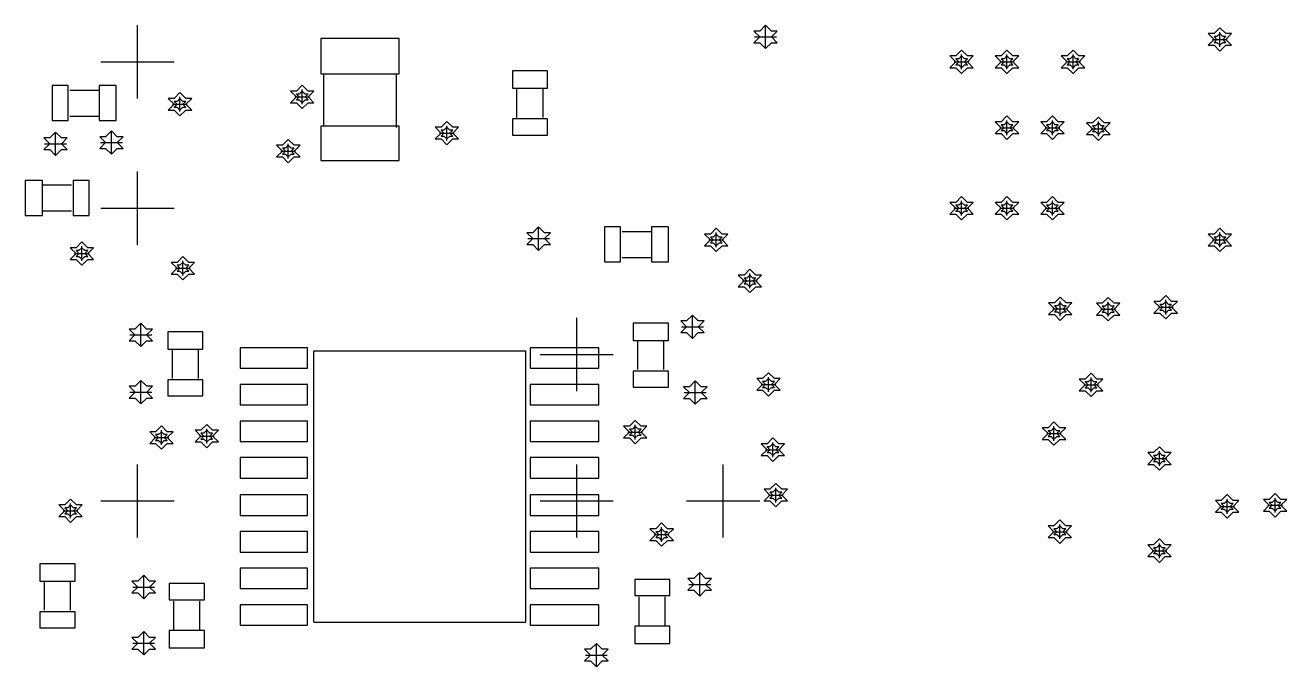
# Model space of a CAD drawing. Extents: x -1.38 to 3.87, y -2.67 to 0.8.
# Drawn here: x -0.146 to 0.716, y -1.046 to -0.607 of the extents above; entities that cross this region are included whole.
import ezdxf

# ---------------------------------------------------------------- set-up
doc = ezdxf.new("R2010")
doc.units = 0
doc.layers.get('0').update_dxf_attribs({"linetype": 'CONTINUOUS'})
for name, color, linetype in [('gd1', 1, 'CONTINUOUS'), ('gg1', 1, 'CONTINUOUS'), ('gm8', 1, 'CONTINUOUS')]:
    doc.layers.add(name, color=color, linetype=linetype)

# ---------------------------------------------------------------- blocks, each defined once
blk = doc.blocks.new('D23')
blk.add_lwpolyline([(-0.0055, -0.012), (0.0055, -0.012), (0.0055, 0.012), (-0.0055, 0.012)], close=True)
blk = doc.blocks.new('D24')
blk.add_lwpolyline([(-0.012, -0.0059), (0.012, -0.0059), (0.012, 0.0059), (-0.012, 0.0059)], close=True)
blk = doc.blocks.new('D25')
blk.add_lwpolyline([(-0.012, -0.0055), (0.012, -0.0055), (0.012, 0.0055), (-0.012, 0.0055)], close=True)
blk = doc.blocks.new('D28')
blk.add_lwpolyline([(-0.0268, -0.012), (0.0268, -0.012), (0.0268, 0.012), (-0.0268, 0.012)], close=True)
blk = doc.blocks.new('D29')
blk.add_lwpolyline([(-0.0268, -0.0118), (0.0268, -0.0118), (0.0268, 0.0118), (-0.0268, 0.0118)], close=True)
blk = doc.blocks.new('D51')
blk.add_lwpolyline([(-0.0235, -0.007), (0.0235, -0.007), (0.0235, 0.007), (-0.0235, 0.007)], close=True)
blk = doc.blocks.new('D52')
blk.add_lwpolyline([(-0.023, -0.007), (0.023, -0.007), (0.023, 0.007), (-0.023, 0.007)], close=True)
blk = doc.blocks.new('D54')
blk.add_lwpolyline([(-0.012, -0.0059), (0.012, -0.0059), (0.012, 0.0059), (-0.012, 0.0059)], close=True)
blk = doc.blocks.new('D55')
blk.add_lwpolyline([(-0.0059, -0.012), (0.0059, -0.012), (0.0059, 0.012), (-0.0059, 0.012)], close=True)

msp = doc.modelspace()

# ---------------------------------------------------------------- linework, layer by layer
at = {"layer": 'gd1', "color": 1}
for points in [[(0.3597, -0.6233), (0.3637, -0.6193), (0.3677, -0.6193), (0.3637, -0.6153), (0.3677, -0.6113), (0.3637, -0.6113), (0.3597, -0.6073), (0.3557, -0.6113), (0.3517, -0.6113), (0.3557, -0.6153), (0.3517, -0.6193), (0.3557, -0.6193), (0.3597, -0.6233)], [(0.67, -0.625), (0.674, -0.621), (0.678, -0.621), (0.674, -0.617), (0.678, -0.613), (0.674, -0.613), (0.67, -0.609), (0.666, -0.613), (0.662, -0.613), (0.666, -0.617), (0.662, -0.621), (0.666, -0.621), (0.67, -0.625)], [(0.67, -0.621), (0.672, -0.619), (0.674, -0.619), (0.672, -0.617), (0.674, -0.615), (0.672, -0.615), (0.67, -0.613), (0.668, -0.615), (0.666, -0.615), (0.668, -0.617), (0.666, -0.619), (0.668, -0.619), (0.67, -0.621)], [(0.4936, -0.6403), (0.4976, -0.6363), (0.5016, -0.6363), (0.4976, -0.6323), (0.5016, -0.6283), (0.4976, -0.6283), (0.4936, -0.6243), (0.4896, -0.6283), (0.4856, -0.6283), (0.4896, -0.6323), (0.4856, -0.6363), (0.4896, -0.6363), (0.4936, -0.6403)], [(0.4936, -0.6363), (0.4956, -0.6343), (0.4976, -0.6343), (0.4956, -0.6323), (0.4976, -0.6303), (0.4956, -0.6303), (0.4936, -0.6283), (0.4916, -0.6303), (0.4896, -0.6303), (0.4916, -0.6323), (0.4896, -0.6343), (0.4916, -0.6343), (0.4936, -0.6363)], [(0.5246, -0.6403), (0.5286, -0.6363), (0.5326, -0.6363), (0.5286, -0.6323), (0.5326, -0.6283), (0.5286, -0.6283), (0.5246, -0.6243), (0.5206, -0.6283), (0.5166, -0.6283), (0.5206, -0.6323), (0.5166, -0.6363), (0.5206, -0.6363), (0.5246, -0.6403)], [(0.5246, -0.6363), (0.5266, -0.6343), (0.5286, -0.6343), (0.5266, -0.6323), (0.5286, -0.6303), (0.5266, -0.6303), (0.5246, -0.6283), (0.5226, -0.6303), (0.5206, -0.6303), (0.5226, -0.6323), (0.5206, -0.6343), (0.5226, -0.6343), (0.5246, -0.6363)], [(0.5697, -0.6403), (0.5737, -0.6363), (0.5777, -0.6363), (0.5737, -0.6323), (0.5777, -0.6283), (0.5737, -0.6283), (0.5697, -0.6243), (0.5657, -0.6283), (0.5617, -0.6283), (0.5657, -0.6323), (0.5617, -0.6363), (0.5657, -0.6363), (0.5697, -0.6403)], [(0.5697, -0.6363), (0.5717, -0.6343), (0.5737, -0.6343), (0.5717, -0.6323), (0.5737, -0.6303), (0.5717, -0.6303), (0.5697, -0.6283), (0.5677, -0.6303), (0.5657, -0.6303), (0.5677, -0.6323), (0.5657, -0.6343), (0.5677, -0.6343), (0.5697, -0.6363)], [(-0.0403, -0.6693), (-0.0363, -0.6653), (-0.0323, -0.6653), (-0.0363, -0.6613), (-0.0323, -0.6573), (-0.0363, -0.6573), (-0.0403, -0.6533), (-0.0443, -0.6573), (-0.0483, -0.6573), (-0.0443, -0.6613), (-0.0483, -0.6653), (-0.0443, -0.6653), (-0.0403, -0.6693)], [(0.0432, -0.6643), (0.0472, -0.6603), (0.0512, -0.6603), (0.0472, -0.6563), (0.0512, -0.6523), (0.0472, -0.6523), (0.0432, -0.6483), (0.0392, -0.6523), (0.0352, -0.6523), (0.0392, -0.6563), (0.0352, -0.6603), (0.0392, -0.6603), (0.0432, -0.6643)], [(0.0432, -0.6603), (0.0452, -0.6583), (0.0472, -0.6583), (0.0452, -0.6563), (0.0472, -0.6543), (0.0452, -0.6543), (0.0432, -0.6523), (0.0412, -0.6543), (0.0392, -0.6543), (0.0412, -0.6563), (0.0392, -0.6583), (0.0412, -0.6583), (0.0432, -0.6603)], [(-0.0403, -0.6653), (-0.0383, -0.6633), (-0.0363, -0.6633), (-0.0383, -0.6613), (-0.0363, -0.6593), (-0.0383, -0.6593), (-0.0403, -0.6573), (-0.0423, -0.6593), (-0.0443, -0.6593), (-0.0423, -0.6613), (-0.0443, -0.6633), (-0.0423, -0.6633), (-0.0403, -0.6653)], [(0.5246, -0.6853), (0.5286, -0.6813), (0.5326, -0.6813), (0.5286, -0.6773), (0.5326, -0.6733), (0.5286, -0.6733), (0.5246, -0.6693), (0.5206, -0.6733), (0.5166, -0.6733), (0.5206, -0.6773), (0.5166, -0.6813), (0.5206, -0.6813), (0.5246, -0.6853)], [(0.5556, -0.6853), (0.5596, -0.6813), (0.5636, -0.6813), (0.5596, -0.6773), (0.5636, -0.6733), (0.5596, -0.6733), (0.5556, -0.6693), (0.5516, -0.6733), (0.5476, -0.6733), (0.5516, -0.6773), (0.5476, -0.6813), (0.5516, -0.6813), (0.5556, -0.6853)], [(0.587, -0.686), (0.591, -0.682), (0.595, -0.682), (0.591, -0.678), (0.595, -0.674), (0.591, -0.674), (0.587, -0.67), (0.583, -0.674), (0.579, -0.674), (0.583, -0.678), (0.579, -0.682), (0.583, -0.682), (0.587, -0.686)], [(-0.1253, -0.6963), (-0.1213, -0.6923), (-0.1173, -0.6923), (-0.1213, -0.6883), (-0.1173, -0.6843), (-0.1213, -0.6843), (-0.1253, -0.6803), (-0.1293, -0.6843), (-0.1333, -0.6843), (-0.1293, -0.6883), (-0.1333, -0.6923), (-0.1293, -0.6923), (-0.1253, -0.6963)], [(-0.0871, -0.6955), (-0.0831, -0.6915), (-0.0791, -0.6915), (-0.0831, -0.6875), (-0.0791, -0.6835), (-0.0831, -0.6835), (-0.0871, -0.6795), (-0.0911, -0.6835), (-0.0951, -0.6835), (-0.0911, -0.6875), (-0.0951, -0.6915), (-0.0911, -0.6915), (-0.0871, -0.6955)], [(0.142, -0.689), (0.146, -0.685), (0.15, -0.685), (0.146, -0.681), (0.15, -0.677), (0.146, -0.677), (0.142, -0.673), (0.138, -0.677), (0.134, -0.677), (0.138, -0.681), (0.134, -0.685), (0.138, -0.685), (0.142, -0.689)], [(0.142, -0.685), (0.144, -0.683), (0.146, -0.683), (0.144, -0.681), (0.146, -0.679), (0.144, -0.679), (0.142, -0.677), (0.14, -0.679), (0.138, -0.679), (0.14, -0.681), (0.138, -0.683), (0.14, -0.683), (0.142, -0.685)], [(0.5246, -0.6813), (0.5266, -0.6793), (0.5286, -0.6793), (0.5266, -0.6773), (0.5286, -0.6753), (0.5266, -0.6753), (0.5246, -0.6733), (0.5226, -0.6753), (0.5206, -0.6753), (0.5226, -0.6773), (0.5206, -0.6793), (0.5226, -0.6793), (0.5246, -0.6813)], [(0.5556, -0.6813), (0.5576, -0.6793), (0.5596, -0.6793), (0.5576, -0.6773), (0.5596, -0.6753), (0.5576, -0.6753), (0.5556, -0.6733), (0.5536, -0.6753), (0.5516, -0.6753), (0.5536, -0.6773), (0.5516, -0.6793), (0.5536, -0.6793), (0.5556, -0.6813)], [(0.587, -0.682), (0.589, -0.68), (0.591, -0.68), (0.589, -0.678), (0.591, -0.676), (0.589, -0.676), (0.587, -0.674), (0.585, -0.676), (0.583, -0.676), (0.585, -0.678), (0.583, -0.68), (0.585, -0.68), (0.587, -0.682)], [(0.0337, -0.7013), (0.0377, -0.6973), (0.0417, -0.6973), (0.0377, -0.6933), (0.0417, -0.6893), (0.0377, -0.6893), (0.0337, -0.6853), (0.0297, -0.6893), (0.0257, -0.6893), (0.0297, -0.6933), (0.0257, -0.6973), (0.0297, -0.6973), (0.0337, -0.7013)], [(0.0337, -0.6973), (0.0357, -0.6953), (0.0377, -0.6953), (0.0357, -0.6933), (0.0377, -0.6913), (0.0357, -0.6913), (0.0337, -0.6893), (0.0317, -0.6913), (0.0297, -0.6913), (0.0317, -0.6933), (0.0297, -0.6953), (0.0317, -0.6953), (0.0337, -0.6973)], [(0.4936, -0.7403), (0.4976, -0.7363), (0.5016, -0.7363), (0.4976, -0.7323), (0.5016, -0.7283), (0.4976, -0.7283), (0.4936, -0.7243), (0.4896, -0.7283), (0.4856, -0.7283), (0.4896, -0.7323), (0.4856, -0.7363), (0.4896, -0.7363), (0.4936, -0.7403)], [(0.4936, -0.7363), (0.4956, -0.7343), (0.4976, -0.7343), (0.4956, -0.7323), (0.4976, -0.7303), (0.4956, -0.7303), (0.4936, -0.7283), (0.4916, -0.7303), (0.4896, -0.7303), (0.4916, -0.7323), (0.4896, -0.7343), (0.4916, -0.7343), (0.4936, -0.7363)], [(0.5246, -0.7403), (0.5286, -0.7363), (0.5326, -0.7363), (0.5286, -0.7323), (0.5326, -0.7283), (0.5286, -0.7283), (0.5246, -0.7243), (0.5206, -0.7283), (0.5166, -0.7283), (0.5206, -0.7323), (0.5166, -0.7363), (0.5206, -0.7363), (0.5246, -0.7403)], [(0.5246, -0.7363), (0.5266, -0.7343), (0.5286, -0.7343), (0.5266, -0.7323), (0.5286, -0.7303), (0.5266, -0.7303), (0.5246, -0.7283), (0.5226, -0.7303), (0.5206, -0.7303), (0.5226, -0.7323), (0.5206, -0.7343), (0.5226, -0.7343), (0.5246, -0.7363)], [(0.5556, -0.7403), (0.5596, -0.7363), (0.5636, -0.7363), (0.5596, -0.7323), (0.5636, -0.7283), (0.5596, -0.7283), (0.5556, -0.7243), (0.5516, -0.7283), (0.5476, -0.7283), (0.5516, -0.7323), (0.5476, -0.7363), (0.5516, -0.7363), (0.5556, -0.7403)], [(0.5556, -0.7363), (0.5576, -0.7343), (0.5596, -0.7343), (0.5576, -0.7323), (0.5596, -0.7303), (0.5576, -0.7303), (0.5556, -0.7283), (0.5536, -0.7303), (0.5516, -0.7303), (0.5536, -0.7323), (0.5516, -0.7343), (0.5536, -0.7343), (0.5556, -0.7363)], [(0.2047, -0.7611), (0.2087, -0.7571), (0.2127, -0.7571), (0.2087, -0.7531), (0.2127, -0.7491), (0.2087, -0.7491), (0.2047, -0.7451), (0.2007, -0.7491), (0.1967, -0.7491), (0.2007, -0.7531), (0.1967, -0.7571), (0.2007, -0.7571), (0.2047, -0.7611)], [(0.326, -0.762), (0.33, -0.758), (0.334, -0.758), (0.33, -0.754), (0.334, -0.75), (0.33, -0.75), (0.326, -0.746), (0.322, -0.75), (0.318, -0.75), (0.322, -0.754), (0.318, -0.758), (0.322, -0.758), (0.326, -0.762)], [(0.67, -0.762), (0.674, -0.758), (0.678, -0.758), (0.674, -0.754), (0.678, -0.75), (0.674, -0.75), (0.67, -0.746), (0.666, -0.75), (0.662, -0.75), (0.666, -0.754), (0.662, -0.758), (0.666, -0.758), (0.67, -0.762)], [(-0.1073, -0.7713), (-0.1033, -0.7673), (-0.0993, -0.7673), (-0.1033, -0.7633), (-0.0993, -0.7593), (-0.1033, -0.7593), (-0.1073, -0.7553), (-0.1113, -0.7593), (-0.1153, -0.7593), (-0.1113, -0.7633), (-0.1153, -0.7673), (-0.1113, -0.7673), (-0.1073, -0.7713)], [(0.326, -0.758), (0.328, -0.756), (0.33, -0.756), (0.328, -0.754), (0.33, -0.752), (0.328, -0.752), (0.326, -0.75), (0.324, -0.752), (0.322, -0.752), (0.324, -0.754), (0.322, -0.756), (0.324, -0.756), (0.326, -0.758)], [(0.67, -0.758), (0.672, -0.756), (0.674, -0.756), (0.672, -0.754), (0.674, -0.752), (0.672, -0.752), (0.67, -0.75), (0.668, -0.752), (0.666, -0.752), (0.668, -0.754), (0.666, -0.756), (0.668, -0.756), (0.67, -0.758)], [(-0.1073, -0.7673), (-0.1053, -0.7653), (-0.1033, -0.7653), (-0.1053, -0.7633), (-0.1033, -0.7613), (-0.1053, -0.7613), (-0.1073, -0.7593), (-0.1093, -0.7613), (-0.1113, -0.7613), (-0.1093, -0.7633), (-0.1113, -0.7653), (-0.1093, -0.7653), (-0.1073, -0.7673)], [(-0.0383, -0.7813), (-0.0343, -0.7773), (-0.0303, -0.7773), (-0.0343, -0.7733), (-0.0303, -0.7693), (-0.0343, -0.7693), (-0.0383, -0.7653), (-0.0423, -0.7693), (-0.0463, -0.7693), (-0.0423, -0.7733), (-0.0463, -0.7773), (-0.0423, -0.7773), (-0.0383, -0.7813)], [(-0.0383, -0.7773), (-0.0363, -0.7753), (-0.0343, -0.7753), (-0.0363, -0.7733), (-0.0343, -0.7713), (-0.0363, -0.7713), (-0.0383, -0.7693), (-0.0403, -0.7713), (-0.0423, -0.7713), (-0.0403, -0.7733), (-0.0423, -0.7753), (-0.0403, -0.7753), (-0.0383, -0.7773)], [(0.349, -0.79), (0.353, -0.786), (0.357, -0.786), (0.353, -0.782), (0.357, -0.778), (0.353, -0.778), (0.349, -0.774), (0.345, -0.778), (0.341, -0.778), (0.345, -0.782), (0.341, -0.786), (0.345, -0.786), (0.349, -0.79)], [(0.349, -0.786), (0.351, -0.784), (0.353, -0.784), (0.351, -0.782), (0.353, -0.78), (0.351, -0.78), (0.349, -0.778), (0.347, -0.78), (0.345, -0.78), (0.347, -0.782), (0.345, -0.784), (0.347, -0.784), (0.349, -0.786)], [(0.633, -0.808), (0.637, -0.804), (0.641, -0.804), (0.637, -0.8), (0.641, -0.796), (0.637, -0.796), (0.633, -0.792), (0.629, -0.796), (0.625, -0.796), (0.629, -0.8), (0.625, -0.804), (0.629, -0.804), (0.633, -0.808)], [(0.561, -0.809), (0.565, -0.805), (0.569, -0.805), (0.565, -0.801), (0.569, -0.797), (0.565, -0.797), (0.561, -0.793), (0.557, -0.797), (0.553, -0.797), (0.557, -0.801), (0.553, -0.805), (0.557, -0.805), (0.561, -0.809)], [(0.561, -0.805), (0.563, -0.803), (0.565, -0.803), (0.563, -0.801), (0.565, -0.799), (0.563, -0.799), (0.561, -0.797), (0.559, -0.799), (0.557, -0.799), (0.559, -0.801), (0.557, -0.803), (0.559, -0.803), (0.561, -0.805)], [(0.5937, -0.8093), (0.5977, -0.8053), (0.6017, -0.8053), (0.5977, -0.8013), (0.6017, -0.7973), (0.5977, -0.7973), (0.5937, -0.7933), (0.5897, -0.7973), (0.5857, -0.7973), (0.5897, -0.8013), (0.5857, -0.8053), (0.5897, -0.8053), (0.5937, -0.8093)], [(0.5937, -0.8053), (0.5957, -0.8033), (0.5977, -0.8033), (0.5957, -0.8013), (0.5977, -0.7993), (0.5957, -0.7993), (0.5937, -0.7973), (0.5917, -0.7993), (0.5897, -0.7993), (0.5917, -0.8013), (0.5897, -0.8033), (0.5917, -0.8033), (0.5937, -0.8053)], [(0.633, -0.804), (0.635, -0.802), (0.637, -0.802), (0.635, -0.8), (0.637, -0.798), (0.635, -0.798), (0.633, -0.796), (0.631, -0.798), (0.629, -0.798), (0.631, -0.8), (0.629, -0.802), (0.631, -0.802), (0.633, -0.804)], [(0.3097, -0.8213), (0.3137, -0.8173), (0.3177, -0.8173), (0.3137, -0.8133), (0.3177, -0.8093), (0.3137, -0.8093), (0.3097, -0.8053), (0.3057, -0.8093), (0.3017, -0.8093), (0.3057, -0.8133), (0.3017, -0.8173), (0.3057, -0.8173), (0.3097, -0.8213)], [(-0.0671, -0.8269), (-0.0631, -0.8229), (-0.0591, -0.8229), (-0.0631, -0.8189), (-0.0591, -0.8149), (-0.0631, -0.8149), (-0.0671, -0.8109), (-0.0711, -0.8149), (-0.0751, -0.8149), (-0.0711, -0.8189), (-0.0751, -0.8229), (-0.0711, -0.8229), (-0.0671, -0.8269)], [(-0.067, -0.866), (-0.063, -0.862), (-0.059, -0.862), (-0.063, -0.858), (-0.059, -0.854), (-0.063, -0.854), (-0.067, -0.85), (-0.071, -0.854), (-0.075, -0.854), (-0.071, -0.858), (-0.075, -0.862), (-0.071, -0.862), (-0.067, -0.866)], [(0.3117, -0.8663), (0.3157, -0.8623), (0.3197, -0.8623), (0.3157, -0.8583), (0.3197, -0.8543), (0.3157, -0.8543), (0.3117, -0.8503), (0.3077, -0.8543), (0.3037, -0.8543), (0.3077, -0.8583), (0.3037, -0.8623), (0.3077, -0.8623), (0.3117, -0.8663)], [(0.3617, -0.8607), (0.3657, -0.8567), (0.3697, -0.8567), (0.3657, -0.8527), (0.3697, -0.8487), (0.3657, -0.8487), (0.3617, -0.8447), (0.3577, -0.8487), (0.3537, -0.8487), (0.3577, -0.8527), (0.3537, -0.8567), (0.3577, -0.8567), (0.3617, -0.8607)], [(0.3617, -0.8567), (0.3637, -0.8547), (0.3657, -0.8547), (0.3637, -0.8527), (0.3657, -0.8507), (0.3637, -0.8507), (0.3617, -0.8487), (0.3597, -0.8507), (0.3577, -0.8507), (0.3597, -0.8527), (0.3577, -0.8547), (0.3597, -0.8547), (0.3617, -0.8567)], [(0.582, -0.861), (0.586, -0.857), (0.59, -0.857), (0.586, -0.853), (0.59, -0.849), (0.586, -0.849), (0.582, -0.845), (0.578, -0.849), (0.574, -0.849), (0.578, -0.853), (0.574, -0.857), (0.578, -0.857), (0.582, -0.861)], [(0.582, -0.857), (0.584, -0.855), (0.586, -0.855), (0.584, -0.853), (0.586, -0.851), (0.584, -0.851), (0.582, -0.849), (0.58, -0.851), (0.578, -0.851), (0.58, -0.853), (0.578, -0.855), (0.58, -0.855), (0.582, -0.857)], [(0.2707, -0.8933), (0.2747, -0.8893), (0.2787, -0.8893), (0.2747, -0.8853), (0.2787, -0.8813), (0.2747, -0.8813), (0.2707, -0.8773), (0.2667, -0.8813), (0.2627, -0.8813), (0.2667, -0.8853), (0.2627, -0.8893), (0.2667, -0.8893), (0.2707, -0.8933)], [(0.5567, -0.8943), (0.5607, -0.8903), (0.5647, -0.8903), (0.5607, -0.8863), (0.5647, -0.8823), (0.5607, -0.8823), (0.5567, -0.8783), (0.5527, -0.8823), (0.5487, -0.8823), (0.5527, -0.8863), (0.5487, -0.8903), (0.5527, -0.8903), (0.5567, -0.8943)], [(-0.053, -0.897), (-0.049, -0.893), (-0.045, -0.893), (-0.049, -0.889), (-0.045, -0.885), (-0.049, -0.885), (-0.053, -0.881), (-0.057, -0.885), (-0.061, -0.885), (-0.057, -0.889), (-0.061, -0.893), (-0.057, -0.893), (-0.053, -0.897)], [(-0.053, -0.893), (-0.051, -0.891), (-0.049, -0.891), (-0.051, -0.889), (-0.049, -0.887), (-0.051, -0.887), (-0.053, -0.885), (-0.055, -0.887), (-0.057, -0.887), (-0.055, -0.889), (-0.057, -0.891), (-0.055, -0.891), (-0.053, -0.893)], [(-0.022, -0.896), (-0.018, -0.892), (-0.014, -0.892), (-0.018, -0.888), (-0.014, -0.884), (-0.018, -0.884), (-0.022, -0.88), (-0.026, -0.884), (-0.03, -0.884), (-0.026, -0.888), (-0.03, -0.892), (-0.026, -0.892), (-0.022, -0.896)], [(-0.022, -0.892), (-0.02, -0.89), (-0.018, -0.89), (-0.02, -0.888), (-0.018, -0.886), (-0.02, -0.886), (-0.022, -0.884), (-0.024, -0.886), (-0.026, -0.886), (-0.024, -0.888), (-0.026, -0.89), (-0.024, -0.89), (-0.022, -0.892)], [(0.2707, -0.8893), (0.2727, -0.8873), (0.2747, -0.8873), (0.2727, -0.8853), (0.2747, -0.8833), (0.2727, -0.8833), (0.2707, -0.8813), (0.2687, -0.8833), (0.2667, -0.8833), (0.2687, -0.8853), (0.2667, -0.8873), (0.2687, -0.8873), (0.2707, -0.8893)], [(0.5567, -0.8903), (0.5587, -0.8883), (0.5607, -0.8883), (0.5587, -0.8863), (0.5607, -0.8843), (0.5587, -0.8843), (0.5567, -0.8823), (0.5547, -0.8843), (0.5527, -0.8843), (0.5547, -0.8863), (0.5527, -0.8883), (0.5547, -0.8883), (0.5567, -0.8903)], [(0.3647, -0.9053), (0.3687, -0.9013), (0.3727, -0.9013), (0.3687, -0.8973), (0.3727, -0.8933), (0.3687, -0.8933), (0.3647, -0.8893), (0.3607, -0.8933), (0.3567, -0.8933), (0.3607, -0.8973), (0.3567, -0.9013), (0.3607, -0.9013), (0.3647, -0.9053)], [(0.3647, -0.9013), (0.3667, -0.8993), (0.3687, -0.8993), (0.3667, -0.8973), (0.3687, -0.8953), (0.3667, -0.8953), (0.3647, -0.8933), (0.3627, -0.8953), (0.3607, -0.8953), (0.3627, -0.8973), (0.3607, -0.8993), (0.3627, -0.8993), (0.3647, -0.9013)], [(0.6287, -0.9113), (0.6327, -0.9073), (0.6367, -0.9073), (0.6327, -0.9033), (0.6367, -0.8993), (0.6327, -0.8993), (0.6287, -0.8953), (0.6247, -0.8993), (0.6207, -0.8993), (0.6247, -0.9033), (0.6207, -0.9073), (0.6247, -0.9073), (0.6287, -0.9113)], [(0.6287, -0.9073), (0.6307, -0.9053), (0.6327, -0.9053), (0.6307, -0.9033), (0.6327, -0.9013), (0.6307, -0.9013), (0.6287, -0.8993), (0.6267, -0.9013), (0.6247, -0.9013), (0.6267, -0.9033), (0.6247, -0.9053), (0.6267, -0.9053), (0.6287, -0.9073)], [(0.3667, -0.9363), (0.3707, -0.9323), (0.3747, -0.9323), (0.3707, -0.9283), (0.3747, -0.9243), (0.3707, -0.9243), (0.3667, -0.9203), (0.3627, -0.9243), (0.3587, -0.9243), (0.3627, -0.9283), (0.3587, -0.9323), (0.3627, -0.9323), (0.3667, -0.9363)], [(0.3667, -0.9323), (0.3687, -0.9303), (0.3707, -0.9303), (0.3687, -0.9283), (0.3707, -0.9263), (0.3687, -0.9263), (0.3667, -0.9243), (0.3647, -0.9263), (0.3627, -0.9263), (0.3647, -0.9283), (0.3627, -0.9303), (0.3647, -0.9303), (0.3667, -0.9323)], [(0.675, -0.944), (0.679, -0.94), (0.683, -0.94), (0.679, -0.936), (0.683, -0.932), (0.679, -0.932), (0.675, -0.928), (0.671, -0.932), (0.667, -0.932), (0.671, -0.936), (0.667, -0.94), (0.671, -0.94), (0.675, -0.944)], [(0.7077, -0.9433), (0.7117, -0.9393), (0.7157, -0.9393), (0.7117, -0.9353), (0.7157, -0.9313), (0.7117, -0.9313), (0.7077, -0.9273), (0.7037, -0.9313), (0.6997, -0.9313), (0.7037, -0.9353), (0.6997, -0.9393), (0.7037, -0.9393), (0.7077, -0.9433)], [(-0.115, -0.947), (-0.111, -0.943), (-0.107, -0.943), (-0.111, -0.939), (-0.107, -0.935), (-0.111, -0.935), (-0.115, -0.931), (-0.119, -0.935), (-0.123, -0.935), (-0.119, -0.939), (-0.123, -0.943), (-0.119, -0.943), (-0.115, -0.947)], [(-0.115, -0.943), (-0.113, -0.941), (-0.111, -0.941), (-0.113, -0.939), (-0.111, -0.937), (-0.113, -0.937), (-0.115, -0.935), (-0.117, -0.937), (-0.119, -0.937), (-0.117, -0.939), (-0.119, -0.941), (-0.117, -0.941), (-0.115, -0.943)], [(0.675, -0.94), (0.677, -0.938), (0.679, -0.938), (0.677, -0.936), (0.679, -0.934), (0.677, -0.934), (0.675, -0.932), (0.673, -0.934), (0.671, -0.934), (0.673, -0.936), (0.671, -0.938), (0.673, -0.938), (0.675, -0.94)], [(0.7077, -0.9393), (0.7097, -0.9373), (0.7117, -0.9373), (0.7097, -0.9353), (0.7117, -0.9333), (0.7097, -0.9333), (0.7077, -0.9313), (0.7057, -0.9333), (0.7037, -0.9333), (0.7057, -0.9353), (0.7037, -0.9373), (0.7057, -0.9373), (0.7077, -0.9393)], [(0.2887, -0.9633), (0.2927, -0.9593), (0.2967, -0.9593), (0.2927, -0.9553), (0.2967, -0.9513), (0.2927, -0.9513), (0.2887, -0.9473), (0.2847, -0.9513), (0.2807, -0.9513), (0.2847, -0.9553), (0.2807, -0.9593), (0.2847, -0.9593), (0.2887, -0.9633)], [(0.5607, -0.9613), (0.5647, -0.9573), (0.5687, -0.9573), (0.5647, -0.9533), (0.5687, -0.9493), (0.5647, -0.9493), (0.5607, -0.9453), (0.5567, -0.9493), (0.5527, -0.9493), (0.5567, -0.9533), (0.5527, -0.9573), (0.5567, -0.9573), (0.5607, -0.9613)], [(0.2887, -0.9593), (0.2907, -0.9573), (0.2927, -0.9573), (0.2907, -0.9553), (0.2927, -0.9533), (0.2907, -0.9533), (0.2887, -0.9513), (0.2867, -0.9533), (0.2847, -0.9533), (0.2867, -0.9553), (0.2847, -0.9573), (0.2867, -0.9573), (0.2887, -0.9593)], [(0.5607, -0.9573), (0.5627, -0.9553), (0.5647, -0.9553), (0.5627, -0.9533), (0.5647, -0.9513), (0.5627, -0.9513), (0.5607, -0.9493), (0.5587, -0.9513), (0.5567, -0.9513), (0.5587, -0.9533), (0.5567, -0.9553), (0.5587, -0.9553), (0.5607, -0.9573)], [(0.6287, -0.9743), (0.6327, -0.9703), (0.6367, -0.9703), (0.6327, -0.9663), (0.6367, -0.9623), (0.6327, -0.9623), (0.6287, -0.9583), (0.6247, -0.9623), (0.6207, -0.9623), (0.6247, -0.9663), (0.6207, -0.9703), (0.6247, -0.9703), (0.6287, -0.9743)], [(0.6287, -0.9703), (0.6307, -0.9683), (0.6327, -0.9683), (0.6307, -0.9663), (0.6327, -0.9643), (0.6307, -0.9643), (0.6287, -0.9623), (0.6267, -0.9643), (0.6247, -0.9643), (0.6267, -0.9663), (0.6247, -0.9683), (0.6267, -0.9683), (0.6287, -0.9703)], [(0.3147, -0.9973), (0.3187, -0.9933), (0.3227, -0.9933), (0.3187, -0.9893), (0.3227, -0.9853), (0.3187, -0.9853), (0.3147, -0.9813), (0.3107, -0.9853), (0.3067, -0.9853), (0.3107, -0.9893), (0.3067, -0.9933), (0.3107, -0.9933), (0.3147, -0.9973)], [(-0.0651, -0.9991), (-0.0611, -0.9951), (-0.0571, -0.9951), (-0.0611, -0.9911), (-0.0571, -0.9871), (-0.0611, -0.9871), (-0.0651, -0.9831), (-0.0691, -0.9871), (-0.0731, -0.9871), (-0.0691, -0.9911), (-0.0731, -0.9951), (-0.0691, -0.9951), (-0.0651, -0.9991)], [(-0.0651, -1.0375), (-0.0611, -1.0335), (-0.0571, -1.0335), (-0.0611, -1.0295), (-0.0571, -1.0255), (-0.0611, -1.0255), (-0.0651, -1.0215), (-0.0691, -1.0255), (-0.0731, -1.0255), (-0.0691, -1.0295), (-0.0731, -1.0335), (-0.0691, -1.0335), (-0.0651, -1.0375)], [(0.2441, -1.0456), (0.2481, -1.0416), (0.2521, -1.0416), (0.2481, -1.0376), (0.2521, -1.0336), (0.2481, -1.0336), (0.2441, -1.0296), (0.2401, -1.0336), (0.2361, -1.0336), (0.2401, -1.0376), (0.2361, -1.0416), (0.2401, -1.0416), (0.2441, -1.0456)]]:
    msp.add_lwpolyline(points, dxfattribs=at)
at = {"layer": 'gg1', "color": 1}
for points in [[(0.3597, -0.6228), (0.3597, -0.6078)], [(0.3522, -0.6153), (0.3672, -0.6153)], [(0.665, -0.617), (0.675, -0.617)], [(0.67, -0.622), (0.67, -0.612)], [(0.4936, -0.6373), (0.4936, -0.6273)], [(0.5246, -0.6373), (0.5246, -0.6273)], [(0.5697, -0.6373), (0.5697, -0.6273)], [(0.4886, -0.6323), (0.4986, -0.6323)], [(0.5196, -0.6323), (0.5296, -0.6323)], [(0.5647, -0.6323), (0.5747, -0.6323)], [(0.0432, -0.6613), (0.0432, -0.6513)], [(-0.0453, -0.6613), (-0.0353, -0.6613)], [(-0.0403, -0.6663), (-0.0403, -0.6563)], [(0.0382, -0.6563), (0.0482, -0.6563)], [(-0.0871, -0.695), (-0.0871, -0.68)], [(0.142, -0.686), (0.142, -0.676)], [(0.5196, -0.6773), (0.5296, -0.6773)], [(0.5246, -0.6823), (0.5246, -0.6723)], [(0.5506, -0.6773), (0.5606, -0.6773)], [(0.5556, -0.6823), (0.5556, -0.6723)], [(0.582, -0.678), (0.592, -0.678)], [(0.587, -0.683), (0.587, -0.673)], [(-0.1328, -0.6883), (-0.1178, -0.6883)], [(-0.1253, -0.6958), (-0.1253, -0.6808)], [(-0.0946, -0.6875), (-0.0796, -0.6875)], [(0.0337, -0.6983), (0.0337, -0.6883)], [(0.137, -0.681), (0.147, -0.681)], [(0.0287, -0.6933), (0.0387, -0.6933)], [(0.4886, -0.7323), (0.4986, -0.7323)], [(0.4936, -0.7373), (0.4936, -0.7273)], [(0.5196, -0.7323), (0.5296, -0.7323)], [(0.5246, -0.7373), (0.5246, -0.7273)], [(0.5506, -0.7323), (0.5606, -0.7323)], [(0.5556, -0.7373), (0.5556, -0.7273)], [(0.2047, -0.7606), (0.2047, -0.7456)], [(0.326, -0.759), (0.326, -0.749)], [(0.67, -0.759), (0.67, -0.749)], [(0.1972, -0.7531), (0.2122, -0.7531)], [(0.321, -0.754), (0.331, -0.754)], [(0.665, -0.754), (0.675, -0.754)], [(-0.1123, -0.7633), (-0.1023, -0.7633)], [(-0.1073, -0.7683), (-0.1073, -0.7583)], [(-0.0433, -0.7733), (-0.0333, -0.7733)], [(-0.0383, -0.7783), (-0.0383, -0.7683)], [(0.344, -0.782), (0.354, -0.782)], [(0.349, -0.787), (0.349, -0.777)], [(0.556, -0.801), (0.566, -0.801)], [(0.561, -0.806), (0.561, -0.796)], [(0.5887, -0.8013), (0.5987, -0.8013)], [(0.5937, -0.8063), (0.5937, -0.7963)], [(0.628, -0.8), (0.638, -0.8)], [(0.633, -0.805), (0.633, -0.795)], [(0.3097, -0.8208), (0.3097, -0.8058)], [(-0.0671, -0.8264), (-0.0671, -0.8114)], [(0.3022, -0.8133), (0.3172, -0.8133)], [(-0.0746, -0.8189), (-0.0596, -0.8189)], [(-0.067, -0.8655), (-0.067, -0.8505)], [(0.3117, -0.8658), (0.3117, -0.8508)], [(0.3567, -0.8527), (0.3667, -0.8527)], [(0.3617, -0.8577), (0.3617, -0.8477)], [(0.577, -0.853), (0.587, -0.853)], [(0.582, -0.858), (0.582, -0.848)], [(-0.0745, -0.858), (-0.0595, -0.858)], [(0.3042, -0.8583), (0.3192, -0.8583)], [(-0.053, -0.894), (-0.053, -0.884)], [(-0.022, -0.893), (-0.022, -0.883)], [(0.2657, -0.8853), (0.2757, -0.8853)], [(0.2707, -0.8903), (0.2707, -0.8803)], [(0.5517, -0.8863), (0.5617, -0.8863)], [(0.5567, -0.8913), (0.5567, -0.8813)], [(-0.058, -0.889), (-0.048, -0.889)], [(-0.027, -0.888), (-0.017, -0.888)], [(0.3647, -0.9023), (0.3647, -0.8923)], [(0.3597, -0.8973), (0.3697, -0.8973)], [(0.6237, -0.9033), (0.6337, -0.9033)], [(0.6287, -0.9083), (0.6287, -0.8983)], [(0.3617, -0.9283), (0.3717, -0.9283)], [(0.3667, -0.9333), (0.3667, -0.9233)], [(0.7077, -0.9403), (0.7077, -0.9303)], [(-0.12, -0.939), (-0.11, -0.939)], [(-0.115, -0.944), (-0.115, -0.934)], [(0.67, -0.936), (0.68, -0.936)], [(0.675, -0.941), (0.675, -0.931)], [(0.7027, -0.9353), (0.7127, -0.9353)], [(0.2837, -0.9553), (0.2937, -0.9553)], [(0.2887, -0.9603), (0.2887, -0.9503)], [(0.5557, -0.9533), (0.5657, -0.9533)], [(0.5607, -0.9583), (0.5607, -0.9483)], [(0.6287, -0.9713), (0.6287, -0.9613)], [(0.6237, -0.9663), (0.6337, -0.9663)], [(0.3147, -0.9968), (0.3147, -0.9818)], [(-0.0651, -0.9986), (-0.0651, -0.9836)], [(0.3072, -0.9893), (0.3222, -0.9893)], [(-0.0726, -0.9911), (-0.0576, -0.9911)], [(-0.0651, -1.037), (-0.0651, -1.022)], [(-0.0726, -1.0295), (-0.0576, -1.0295)], [(0.2441, -1.0451), (0.2441, -1.0301)], [(0.2366, -1.0376), (0.2516, -1.0376)]]:
    msp.add_lwpolyline(points, dxfattribs=at)
at = {"layer": 'gm8', "color": 1}
for points in [[(-0.0693, -0.6573), (-0.0693, -0.6073)], [(-0.0943, -0.6323), (-0.0443, -0.6323)], [(0.0579, -0.6761), (0.0579, -0.6404)], [(0.1075, -0.6771), (0.1075, -0.6404)], [(-0.1156, -0.6516), (-0.096, -0.6516)], [(0.1899, -0.6703), (0.1899, -0.6506)], [(0.2077, -0.6703), (0.2077, -0.6506)], [(-0.1156, -0.6695), (-0.096, -0.6695)], [(-0.0693, -0.7573), (-0.0693, -0.7073)], [(-0.1339, -0.7163), (-0.1143, -0.7163)], [(-0.0943, -0.7323), (-0.0443, -0.7323)], [(-0.1339, -0.7341), (-0.1143, -0.7341)], [(0.2617, -0.7482), (0.2813, -0.7482)], [(0.2617, -0.766), (0.2813, -0.766)], [(0.2307, -0.8573), (0.2307, -0.8073)], [(0.2725, -0.8426), (0.2725, -0.823)], [(0.2903, -0.8426), (0.2903, -0.823)], [(-0.0454, -0.8486), (-0.0454, -0.8289)], [(-0.0276, -0.8486), (-0.0276, -0.8289)], [(0.0511, -1.0152), (0.0678, -1.0152), (0.1959, -1.0152), (0.1959, -0.8297)], [(0.0511, -0.8297), (0.1959, -0.8297)], [(0.0511, -1.0152), (0.0511, -0.8297)], [(0.2057, -0.8323), (0.2557, -0.8323)], [(-0.0693, -0.9573), (-0.0693, -0.9073)], [(0.2307, -0.9573), (0.2307, -0.9073)], [(0.3307, -0.9573), (0.3307, -0.9073)], [(-0.0943, -0.9323), (-0.0443, -0.9323)], [(0.2057, -0.9323), (0.2557, -0.9323)], [(0.3057, -0.9323), (0.3557, -0.9323)], [(-0.1328, -1.007), (-0.1328, -0.9874)], [(-0.115, -1.007), (-0.115, -0.9874)], [(0.2733, -1.0176), (0.2733, -0.9979)], [(0.2911, -1.0176), (0.2911, -0.9979)], [(-0.0446, -1.0204), (-0.0446, -1.0008)], [(-0.0268, -1.0204), (-0.0268, -1.0008)]]:
    msp.add_lwpolyline(points, dxfattribs=at)

# ---------------------------------------------------------------- block references
at = {"layer": 'gm8'}
for name, p in [('D28', (0.0827, -0.6284)), ('D54', (0.1988, -0.6444)), ('D23', (-0.1221, -0.6605)), ('D55', (-0.0897, -0.6605)), ('D25', (0.1988, -0.6768)), ('D29', (0.0827, -0.688)), ('D55', (-0.1401, -0.7253)), ('D23', (-0.1078, -0.7253)), ('D23', (0.2552, -0.757)), ('D55', (0.2876, -0.757)), ('D54', (-0.0366, -0.8227)), ('D54', (0.2813, -0.8168)), ('D52', (0.0238, -0.8347)), ('D51', (0.2224, -0.8347)), ('D25', (0.2813, -0.8491)), ('D25', (-0.0366, -0.8551)), ('D52', (0.0238, -0.8597)), ('D51', (0.2224, -0.8597)), ('D52', (0.0239, -0.8847)), ('D51', (0.2224, -0.8847)), ('D52', (0.0238, -0.9097)), ('D51', (0.2224, -0.9097)), ('D52', (0.0239, -0.9352)), ('D51', (0.2224, -0.9352)), ('D52', (0.0238, -0.9602)), ('D51', (0.2224, -0.9602)), ('D24', (-0.124, -0.9811)), ('D52', (0.0238, -0.9852)), ('D51', (0.2224, -0.9852)), ('D25', (-0.0356, -0.9943)), ('D25', (0.2823, -0.9914)), ('D25', (-0.124, -1.0135)), ('D52', (0.0238, -1.0102)), ('D51', (0.2224, -1.0102)), ('D54', (-0.0356, -1.0267)), ('D54', (0.2823, -1.0238))]:
    msp.add_blockref(name, p, dxfattribs=at)

doc.saveas('drawing.dxf')
